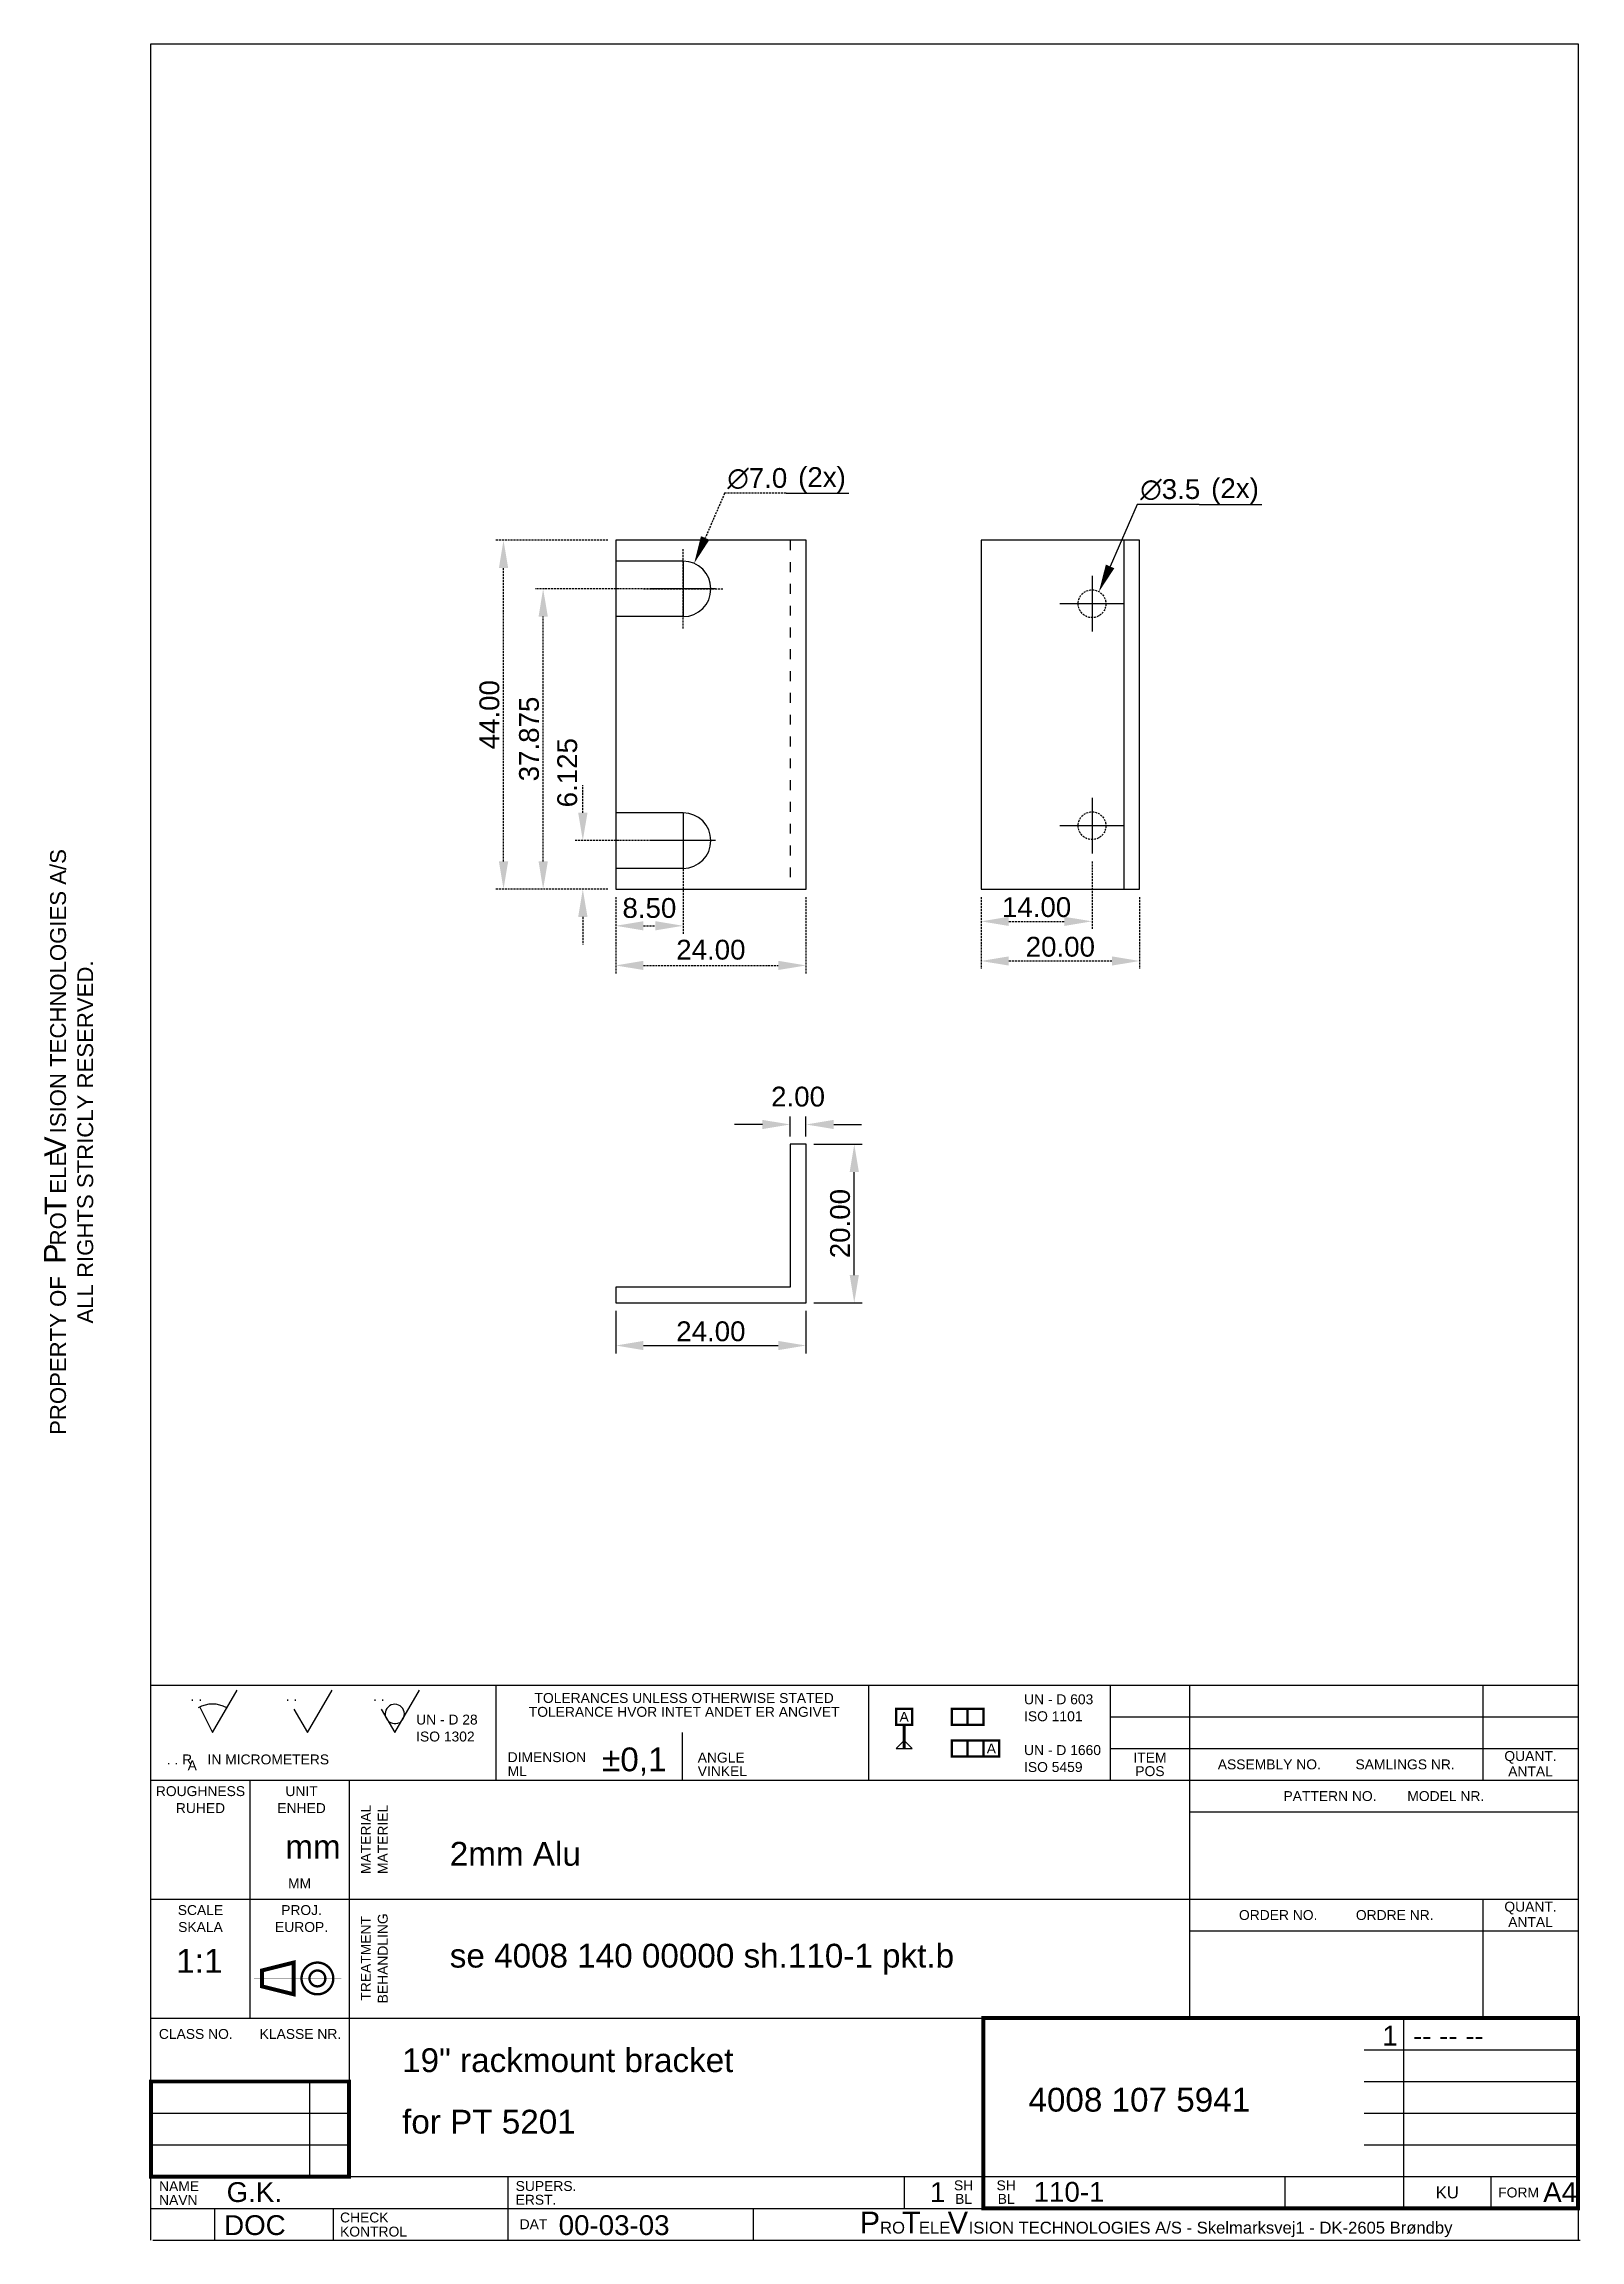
# Model space of a CAD drawing. Extents: x 7 to 200, y 10 to 287.
import ezdxf
from ezdxf.enums import TextEntityAlignment as Align

# ---------------------------------------------------------------- set-up
doc = ezdxf.new("R2010")
doc.units = 0
doc.header["$MEASUREMENT"] = 0
for name, pattern in [('CENTER', [2, 1.25, -0.25, 0.25, -0.25]), ('HIDDEN', [0.375, 0.25, -0.125]), ('HIDDENX3', [2.75, 1.25, -1.5])]:
    doc.linetypes.add(name, pattern=pattern)
doc.layers.get('DEFPOINTS').update_dxf_attribs({"linetype": 'CONTINUOUS'})
for name, color, linetype in [('110-1', 10, 'CONTINUOUS'), ('110-1MEK', 3, 'CONTINUOUS'), ('110-2D', 1, 'CONTINUOUS')]:
    doc.layers.add(name, color=color, linetype=linetype)
doc.styles.get("Standard").update_dxf_attribs({"font": ''})
doc.styles.add('TXT', font='')
doc.styles.add('UV', font='')
doc.styles.get('Standard').set_extended_font_data('Arial')
doc.styles.get('TXT').set_extended_font_data('Arial')
doc.styles.get('UV').set_extended_font_data('Arial')
doc.dimstyles.get("Standard").update_dxf_attribs({"dimtxt": 2.5, "dimasz": 3.5, "dimexe": 1, "dimexo": 1, "dimgap": 0.5, "dimtad": 1, "dimdec": 3, "dimzin": 0, "dimdsep": 46, "dimtxsty": 'Standard', "dimcen": -5, "dimadec": 0, "dimazin": 0, "dimtfac": 1, "dimtdec": 3, "dimtofl": 0, "dimtmove": 2, "dimatfit": 3, "dimfxl": 0, "dimtolj": 1, "dimtzin": 0, "dimarcsym": 0})
doc.dimstyles.new('Standard$3', dxfattribs={"dimtxt": 2.5, "dimasz": 3.5, "dimexe": 1, "dimexo": 1, "dimgap": 0.5, "dimtad": 1, "dimtih": 1, "dimtoh": 1, "dimdec": 1, "dimzin": 0, "dimdsep": 46, "dimtxsty": 'Standard', "dimcen": -5, "dimadec": 0, "dimazin": 0, "dimtm": 1e-09, "dimtfac": 1, "dimtdec": 1, "dimtofl": 0, "dimtmove": 1, "dimatfit": 3, "dimfxl": 0, "dimtolj": 2, "dimtzin": 0, "dimarcsym": 0})

# ---------------------------------------------------------------- blocks, each defined once
blk = doc.blocks.new('*D0')
at = {"layer": '110-2D', "color": 0, "linetype": 'HIDDEN', "lineweight": -2}
for p, q in [((74.47, 190.02), (74.47, 193.52)), ((86.12, 186.52), (73.47, 186.52)), ((77.62, 180.39), (73.47, 180.39)), ((74.47, 176.89), (74.47, 173.39))]:
    blk.add_line(p, q, dxfattribs=at)
at = {"layer": '110-2D', "color": 0, "linetype": 'HIDDEN'}
for points in [[(73.89, 190.02), (75.06, 190.02), (74.47, 186.52)], [(73.89, 176.89), (75.06, 176.89), (74.47, 180.39)]]:
    blk.add_solid(points, dxfattribs=at)
at = {"layer": 'DEFPOINTS', "color": 0, "linetype": 'HIDDEN'}
for p in [(74.47, 186.52), (87.12, 186.52), (78.62, 180.39)]:
    blk.add_point(p, dxfattribs=at)
at = {"layer": '110-2D', "color": 0, "linetype": 'HIDDEN', "insert": (72.52, 195.08), "char_height": 2.5, "attachment_point": 5, "rotation": 90}
blk.add_mtext('\\A1;6.125', dxfattribs=at)
blk = doc.blocks.new('*D1')
at = {"layer": '110-2D', "color": 0, "linetype": 'HIDDEN', "lineweight": -2}
for p, q in [((86.12, 218.27), (68.47, 218.27)), ((69.47, 183.89), (69.47, 214.77)), ((77.62, 180.39), (68.47, 180.39))]:
    blk.add_line(p, q, dxfattribs=at)
at = {"layer": '110-2D', "color": 0, "linetype": 'HIDDEN'}
for points in [[(68.89, 214.77), (70.06, 214.77), (69.47, 218.27)], [(68.89, 183.89), (70.06, 183.89), (69.47, 180.39)]]:
    blk.add_solid(points, dxfattribs=at)
at = {"layer": 'DEFPOINTS', "color": 0, "linetype": 'HIDDEN'}
for p in [(69.47, 218.27), (87.12, 218.27), (78.62, 180.39)]:
    blk.add_point(p, dxfattribs=at)
at = {"layer": '110-2D', "color": 0, "linetype": 'HIDDEN', "insert": (67.7, 199.33), "char_height": 2.5, "attachment_point": 5, "rotation": 90}
blk.add_mtext('\\A1;37.875', dxfattribs=at)
blk = doc.blocks.new('*D2')
at = {"layer": '110-2D', "color": 0, "linetype": 'HIDDEN', "lineweight": -2}
for p, q in [((77.62, 224.39), (63.47, 224.39)), ((64.47, 183.89), (64.47, 220.89)), ((77.62, 180.39), (63.47, 180.39))]:
    blk.add_line(p, q, dxfattribs=at)
at = {"layer": '110-2D', "color": 0, "linetype": 'HIDDEN'}
for points in [[(63.89, 220.89), (65.06, 220.89), (64.47, 224.39)], [(63.89, 183.89), (65.06, 183.89), (64.47, 180.39)]]:
    blk.add_solid(points, dxfattribs=at)
at = {"layer": 'DEFPOINTS', "color": 0, "linetype": 'HIDDEN'}
for p in [(64.47, 224.39), (78.62, 224.39), (78.62, 180.39)]:
    blk.add_point(p, dxfattribs=at)
at = {"layer": '110-2D', "color": 0, "linetype": 'HIDDEN', "insert": (62.7, 202.39), "char_height": 2.5, "attachment_point": 5, "rotation": 90}
blk.add_mtext('\\A1;44.00', dxfattribs=at)
blk = doc.blocks.new('*D3')
at = {"layer": '110-2D', "color": 0, "linetype": 'HIDDEN', "lineweight": -2}
for p, q in [((87.12, 185.52), (87.12, 174.77)), ((78.62, 179.39), (78.62, 174.77)), ((82.12, 175.77), (83.62, 175.77))]:
    blk.add_line(p, q, dxfattribs=at)
at = {"layer": '110-2D', "color": 0, "linetype": 'HIDDEN'}
for points in [[(82.12, 176.35), (82.12, 175.19), (78.62, 175.77)], [(83.62, 176.35), (83.62, 175.19), (87.12, 175.77)]]:
    blk.add_solid(points, dxfattribs=at)
at = {"layer": 'DEFPOINTS', "color": 0, "linetype": 'HIDDEN'}
for p in [(87.12, 186.52), (78.62, 180.39), (87.12, 175.77)]:
    blk.add_point(p, dxfattribs=at)
at = {"layer": '110-2D', "color": 0, "linetype": 'HIDDEN', "insert": (82.87, 178), "char_height": 2.5, "attachment_point": 5}
blk.add_mtext('\\A1;8.50', dxfattribs=at)
blk = doc.blocks.new('*D4')
at = {"layer": '110-2D', "color": 0, "linetype": 'HIDDEN', "lineweight": -2}
for p, q in [((78.62, 179.39), (78.62, 169.77)), ((102.62, 179.39), (102.62, 169.77)), ((82.12, 170.77), (99.12, 170.77))]:
    blk.add_line(p, q, dxfattribs=at)
at = {"layer": '110-2D', "color": 0, "linetype": 'HIDDEN'}
for points in [[(82.12, 171.35), (82.12, 170.19), (78.62, 170.77)], [(99.12, 171.35), (99.12, 170.19), (102.62, 170.77)]]:
    blk.add_solid(points, dxfattribs=at)
at = {"layer": 'DEFPOINTS', "color": 0, "linetype": 'HIDDEN'}
for p in [(78.62, 180.39), (102.62, 180.39), (102.62, 170.77)]:
    blk.add_point(p, dxfattribs=at)
at = {"layer": '110-2D', "color": 0, "linetype": 'HIDDEN', "insert": (90.62, 172.74), "char_height": 2.5, "attachment_point": 5}
blk.add_mtext('\\A1;24.00', dxfattribs=at)
blk = doc.blocks.new('*D5')
at = {"layer": '110-2D', "color": 0, "linetype": 'HIDDEN', "lineweight": -2}
for p, q in [((138.7, 183.89), (138.7, 175.33)), ((124.7, 179.39), (124.7, 175.33)), ((128.2, 176.33), (135.2, 176.33))]:
    blk.add_line(p, q, dxfattribs=at)
at = {"layer": '110-2D', "color": 0, "linetype": 'HIDDEN'}
for points in [[(128.2, 176.91), (128.2, 175.75), (124.7, 176.33)], [(135.2, 176.91), (135.2, 175.75), (138.7, 176.33)]]:
    blk.add_solid(points, dxfattribs=at)
at = {"layer": 'DEFPOINTS', "color": 0, "linetype": 'HIDDEN'}
for p in [(138.7, 184.89), (124.7, 180.39), (138.7, 176.33)]:
    blk.add_point(p, dxfattribs=at)
at = {"layer": '110-2D', "color": 0, "linetype": 'HIDDEN', "insert": (131.7, 178.11), "char_height": 2.5, "attachment_point": 5}
blk.add_mtext('\\A1;14.00', dxfattribs=at)
blk = doc.blocks.new('*D6')
at = {"layer": '110-2D', "color": 0, "linetype": 'HIDDEN', "lineweight": -2}
for p, q in [((124.7, 179.39), (124.7, 170.33)), ((144.7, 179.39), (144.7, 170.33)), ((128.2, 171.33), (141.2, 171.33))]:
    blk.add_line(p, q, dxfattribs=at)
at = {"layer": '110-2D', "color": 0, "linetype": 'HIDDEN'}
for points in [[(128.2, 171.91), (128.2, 170.75), (124.7, 171.33)], [(141.2, 171.91), (141.2, 170.75), (144.7, 171.33)]]:
    blk.add_solid(points, dxfattribs=at)
at = {"layer": 'DEFPOINTS', "color": 0, "linetype": 'HIDDEN'}
for p in [(124.7, 180.39), (144.7, 180.39), (144.7, 171.33)]:
    blk.add_point(p, dxfattribs=at)
at = {"layer": '110-2D', "color": 0, "linetype": 'HIDDEN', "insert": (134.7, 173.11), "char_height": 2.5, "attachment_point": 5}
blk.add_mtext('\\A1;20.00', dxfattribs=at)
blk = doc.blocks.new('*D7')
at = {"layer": '110-2D', "color": 0, "linetype": 'HIDDEN', "lineweight": -2}
for p, q in [((92.35, 230.32), (89.91, 224.69)), ((100.11, 230.32), (92.35, 230.32)), ((87.12, 213.27), (87.12, 223.27)), ((82.12, 218.27), (92.12, 218.27))]:
    blk.add_line(p, q, dxfattribs=at)
at = {"layer": '110-2D', "color": 0, "linetype": 'HIDDEN'}
blk.add_solid([(89.37, 224.92), (90.44, 224.46), (88.51, 221.48)], dxfattribs=at)
at = {"layer": 'DEFPOINTS', "color": 0, "linetype": 'HIDDEN'}
for p in [(88.51, 221.48), (85.73, 215.05)]:
    blk.add_point(p, dxfattribs=at)
at = {"layer": '110-2D', "color": 0, "linetype": 'HIDDEN', "insert": (96.48, 232.17), "char_height": 2.5, "attachment_point": 5}
blk.add_mtext('\\A2;∅7.0', dxfattribs=at)
blk = doc.blocks.new('*D8')
at = {"layer": '110-2D', "color": 0, "lineweight": -2}
for p, q in [((144.41, 228.92), (140.97, 221.09)), ((152.2, 228.92), (144.41, 228.92))]:
    blk.add_line(p, q, dxfattribs=at)
at = {"layer": '110-2D', "color": 0}
blk.add_solid([(140.44, 221.33), (141.51, 220.86), (139.56, 217.89)], dxfattribs=at)
at = {"layer": 'DEFPOINTS', "color": 0}
for p in [(140.97, 221.09), (139.56, 217.89)]:
    blk.add_point(p, dxfattribs=at)
at = {"layer": '110-2D', "color": 0, "insert": (148.56, 230.77), "char_height": 2.5, "attachment_point": 5}
blk.add_mtext('\\A2;∅3.5', dxfattribs=at)
blk = doc.blocks.new('*D9')
at = {"layer": '110-2D', "color": 0, "lineweight": -2}
for p, q in [((78.62, 127.21), (78.62, 121.83)), ((102.62, 127.21), (102.62, 121.83)), ((82.12, 122.83), (99.12, 122.83))]:
    blk.add_line(p, q, dxfattribs=at)
at = {"layer": '110-2D', "color": 0}
for points in [[(82.12, 123.41), (82.12, 122.25), (78.62, 122.83)], [(99.12, 123.41), (99.12, 122.25), (102.62, 122.83)]]:
    blk.add_solid(points, dxfattribs=at)
at = {"layer": 'DEFPOINTS', "color": 0}
for p in [(78.62, 128.21), (102.62, 128.21), (102.62, 122.83)]:
    blk.add_point(p, dxfattribs=at)
at = {"layer": '110-2D', "color": 0, "insert": (90.62, 124.61), "char_height": 2.5, "attachment_point": 5}
blk.add_mtext('\\A1;24.00', dxfattribs=at)
blk = doc.blocks.new('*D10')
at = {"layer": '110-2D', "color": 0, "lineweight": -2}
for p, q in [((103.62, 148.21), (109.71, 148.21)), ((108.71, 131.71), (108.71, 144.71)), ((103.62, 128.21), (109.71, 128.21))]:
    blk.add_line(p, q, dxfattribs=at)
at = {"layer": '110-2D', "color": 0}
for points in [[(108.13, 144.71), (109.29, 144.71), (108.71, 148.21)], [(108.13, 131.71), (109.29, 131.71), (108.71, 128.21)]]:
    blk.add_solid(points, dxfattribs=at)
at = {"layer": 'DEFPOINTS', "color": 0}
for p in [(102.62, 148.21), (108.71, 148.21), (102.62, 128.21)]:
    blk.add_point(p, dxfattribs=at)
at = {"layer": '110-2D', "color": 0, "insert": (106.93, 138.21), "char_height": 2.5, "attachment_point": 5, "rotation": 90}
blk.add_mtext('\\A1;20.00', dxfattribs=at)
blk = doc.blocks.new('*D11')
at = {"layer": '110-2D', "color": 0, "lineweight": -2}
for p, q in [((97.12, 150.71), (93.62, 150.71)), ((100.62, 149.21), (100.62, 151.71)), ((102.62, 149.21), (102.62, 151.71)), ((106.12, 150.71), (109.62, 150.71))]:
    blk.add_line(p, q, dxfattribs=at)
at = {"layer": '110-2D', "color": 0}
for points in [[(97.12, 151.29), (97.12, 150.13), (100.62, 150.71)], [(106.12, 151.29), (106.12, 150.13), (102.62, 150.71)]]:
    blk.add_solid(points, dxfattribs=at)
at = {"layer": 'DEFPOINTS', "color": 0}
for p in [(102.62, 150.71), (100.62, 148.21), (102.62, 148.21)]:
    blk.add_point(p, dxfattribs=at)
at = {"layer": '110-2D', "color": 0, "insert": (101.62, 154.21), "char_height": 2.5, "attachment_point": 5}
blk.add_mtext('\\A1;2.00', dxfattribs=at)

msp = doc.modelspace()

# ---------------------------------------------------------------- linework, layer by layer
at = {"layer": '110-1'}
for p, q in [((45, 67), (45, 50)), ((65, 18), (65, 14)), ((43, 14), (43, 10))]:
    msp.add_line(p, q, dxfattribs=at)
for points in [[(20, 10), (20, 287), (200, 287), (200, 10)], [(20, 80), (200, 80)], [(26.1519, 77.2321), (27.75, 74), (30.8686, 79.3665)], [(38.0375, 76.9698), (39.75, 74), (42.8686, 79.3665)], [(49.0375, 76.9698), (50.75, 74), (53.8686, 79.3665)], [(63.5, 80), (63.5, 68)], [(110.5, 80), (110.5, 68)], [(141, 80), (141, 68)], [(151, 80), (151, 38)], [(188, 80), (188, 68)], [(141, 76), (200, 76)], [(87, 74), (87, 68)], [(141, 72), (200, 72)], [(20, 68), (200, 68)], [(32.5, 38), (32.5, 68)], [(45, 68), (45, 18)], [(151.0905, 64.0067), (200.0905, 64.0067)], [(20, 53), (200, 53)], [(188, 53), (188, 38)], [(151, 49), (200, 49)], [(20, 38), (200, 38)], [(178, 38), (178, 14)], [(173, 34), (200, 34)], [(40, 30), (40, 18)], [(173, 30), (200, 30)], [(20, 26), (45, 26)], [(173, 26), (200, 26)], [(20, 22), (45, 22)], [(173, 22), (200, 22)], [(20, 18), (200, 18)], [(65, 18), (65, 10)], [(115, 18), (115, 14)], [(125, 18), (125, 14)], [(163, 18), (163, 14)], [(20, 14), (200, 14)], [(28, 14), (28, 10)], [(43, 14), (43, 10)], [(96, 10), (96, 14)], [(20.2506, 10), (200.2506, 10)]]:
    msp.add_lwpolyline(points, dxfattribs=at)
for points, const_width in [([(114, 77), (116, 77), (116, 75), (114, 75)], 0.3), ([(121, 75), (123, 75), (123, 77), (121, 77)], 0.3), ([(123, 75), (125, 75), (125, 77), (123, 77)], 0.3), ([(121, 71), (123, 71), (123, 73), (121, 73)], 0.3), ([(123, 71), (125, 71), (125, 73), (123, 73)], 0.3), ([(125, 73), (127, 73), (127, 71), (125, 71)], 0.3), ([(125, 14), (200, 14), (200, 38), (125, 38)], 0.5)]:
    msp.add_lwpolyline(points, close=True, dxfattribs=dict(at, const_width=const_width))
for points, const_width in [([(115, 75), (115, 72)], 0.4), ([(34, 42), (38, 41), (38, 45), (34, 44), (34, 42)], 0.5), ([(20, 18), (45, 18), (45, 30), (20, 30), (20, 18)], 0.5)]:
    msp.add_lwpolyline(points, dxfattribs=dict(at, const_width=const_width))
msp.add_lwpolyline([(114, 72), (116, 72), (115, 73)], close=True, dxfattribs=at)
at = {"layer": '110-1', "color": 13, "const_width": 0.3}
for points in [[(39, 43, 1), (43, 43, 1)], [(40, 43, 1), (42, 43, 1)]]:
    msp.add_lwpolyline(points, format="xyb", close=True, dxfattribs=at)
at = {"layer": '110-1', "color": 2, "linetype": 'CENTER', "const_width": 0.02}
for points in [[(41, 46), (41, 40)], [(33, 43), (44, 43)]]:
    msp.add_lwpolyline(points, dxfattribs=at)
at = {"layer": '110-1', "color": 7}
msp.add_lwpolyline([(189, 18), (189, 14)], dxfattribs=at)
at = {"layer": '110-1'}
for centre, radius, start, end in [((27.75, 74), 3.6056, 59.838245, 119.838245), ((50.7603, 76.3586), 1.2148, 306.484773, 299.24767)]:
    msp.add_arc(centre, radius, start, end, dxfattribs=at)
at = {"layer": '110-1MEK'}
for points in [[(78.6223, 180.39), (102.6223, 180.39), (102.6223, 224.39), (78.6223, 224.39)], [(124.7003, 180.39), (144.7003, 180.39), (144.7003, 224.39), (124.7003, 224.39)]]:
    msp.add_lwpolyline(points, close=True, dxfattribs=at)
at = {"layer": '110-1MEK', "linetype": 'HIDDENX3'}
msp.add_lwpolyline([(100.6223, 224.39), (100.6223, 180.39)], dxfattribs=at)
at = {"layer": '110-1MEK'}
for points in [[(142.7003, 224.39), (142.7003, 180.39)], [(87.1223, 221.765), (78.6223, 221.765)], [(87.1223, 214.765), (78.6223, 214.765)], [(87.1223, 190.015), (78.6223, 190.015)], [(87.1223, 183.015), (78.6223, 183.015)], [(100.6223, 128.2075), (102.6223, 128.2075), (102.6223, 148.2075), (100.6223, 148.2075), (100.6223, 130.2075), (78.6223, 130.2075), (78.6223, 128.2075), (102.6223, 128.2075), (102.6223, 130.2075)]]:
    msp.add_lwpolyline(points, dxfattribs=at)
at = {"layer": '110-1MEK', "linetype": 'HIDDEN'}
for centre in [(138.7003, 216.39), (138.7003, 188.39)]:
    msp.add_circle(centre, 1.75, dxfattribs=at)
at = {"layer": '110-1MEK'}
for centre in [(87.1223, 218.265), (87.1223, 186.515)]:
    msp.add_arc(centre, 3.5, 270, 90, dxfattribs=at)
at = {"layer": '110-2D'}
for p, q in [((100.1137, 230.3239), (108.0147, 230.3239)), ((152.204, 228.9234), (160.105, 228.9234))]:
    msp.add_line(p, q, dxfattribs=at)
for points in [[(87.1223, 221.765), (87.1223, 214.765)], [(138.7003, 219.89), (138.7003, 212.89)], [(91.188, 218.265), (83.0566, 218.265)], [(142.7661, 216.39), (134.6346, 216.39)], [(138.7003, 191.89), (138.7003, 184.89)], [(87.1223, 190.015), (87.1223, 183.015)], [(142.7661, 188.39), (134.6346, 188.39)], [(91.188, 186.515), (83.0566, 186.515)]]:
    msp.add_lwpolyline(points, dxfattribs=at)

# ---------------------------------------------------------------- texts
at = {"layer": '110-1', "style": 'UV'}
for s, height, p in [('PROPERTY OF     RO   ELE   ISION TECHNOLOGIES A/S', 2, (9.2857, 148.5)), ('ALL RIGHTS STRICLY RESERVED.', 2, (12.7143, 148.5)), ('V', 2.75, (9.3074, 147.9227)), ('T', 2.75, (9.3309, 140.4575)), ('P', 2.75, (9.2557, 134.4156))]:
    msp.add_text(s, height=height, rotation=90, dxfattribs=at).set_placement(p, align=Align.CENTER)
for p in [(25, 78), (37, 78), (48, 78)]:
    msp.add_text('. .', height=1.25, dxfattribs=at).set_placement(p)
at = {"layer": '110-1', "color": 7, "style": 'UV'}
for s, p in [('TOLERANCES UNLESS OTHERWISE STATED', (87.25, 77.7498)), ('TOLERANCE HVOR INTET ANDET ER ANGIVET', (87.25, 76.0002)), ('ROUGHNESS', (26.25, 66)), ('UNIT', (39, 66)), ('RUHED', (26.25, 63.8642)), ('ENHED', (39, 63.8642)), ('MM', (38.75, 54.374)), ('SCALE', (26.25, 51)), ('SKALA', (26.25, 48.8642)), ('EUROP.', (39, 48.8642)), ('PROJ.', (39, 51))]:
    msp.add_text(s, height=1.25, dxfattribs=at).set_placement(p, align=Align.CENTER)
for s, p in [('UN - D 603', (130.1222, 77.5837)), ('UN - D 28', (53.4515, 75.0241)), ('ISO 1101', (130.1222, 75.4479)), ('ISO 1302 ', (53.4515, 72.8883)), ('UN - D 1660', (130.1222, 71.1763)), ('. . R    IN MICROMETERS', (22, 70)), ('A', (24.6337, 69.2432)), ('DIMENSION', (64.9937, 70.288)), ('ML', (64.9937, 68.5223)), ('ANGLE', (88.9651, 70.232)), ('VINKEL', (88.9651, 68.5234)), ('ISO 5459', (130.1222, 69.0404)), ('NAME', (21.0281, 16.1755)), ('SUPERS.', (66, 16.1915)), ('NAVN', (21.0281, 14.4371)), ('ERST.', (66, 14.462)), ('CHECK', (43.8568, 12.224)), ('KONTROL', (43.8568, 10.4457))]:
    msp.add_text(s, height=1.25, dxfattribs=at).set_placement(p)
at = {"layer": '110-1', "style": 'UV'}
for s, height, p in [('A', 1.25, (115, 76)), ('A', 1.25, (126, 72)), ('P', 2.75, (110.6853, 12.2107)), ('RO   ELE    ISION TECHNOLOGIES A/S - Skelmarksvej1 - DK-2605 Brøndby', 1.5, (148.0573, 11.382)), ('T', 2.75, (115.9131, 12.2192)), ('V', 2.75, (121.7755, 12.1945))]:
    msp.add_text(s, height=height, dxfattribs=at).set_placement(p, align=Align.MIDDLE)
at = {"layer": '110-1', "color": 7, "style": 'UV'}
for s, height, p in [('ITEM', 1.25, (146, 70.8543)), ('POS', 1.25, (146, 69.1457)), ('ASSEMBLY NO.         SAMLINGS NR.', 1.25, (169.5, 70)), ('QUANT.', 1.25, (194, 70.8905)), ('ANTAL', 1.25, (194, 69.1145)), ('PATTERN NO.        MODEL NR.', 1.25, (175.5, 66.0049)), ('QUANT.', 1.25, (194, 51.8943)), ('ORDER NO.          ORDRE NR.', 1.25, (169.5, 51)), ('ANTAL', 1.25, (194, 50.1107)), ('CLASS NO.       KLASSE NR.', 1.25, (32.5, 36)), ('SH', 1.25, (122.4953, 16.905)), ('SH', 1.25, (127.8685, 16.905)), ('KU', 1.5, (183.5, 16)), ('FORM', 1.25, (192.5, 16)), ('BL', 1.25, (122.4953, 15.1887)), ('BL', 1.25, (127.8685, 15.1887)), ('DAT', 1.25, (68.2508, 12))]:
    msp.add_text(s, height=height, dxfattribs=at).set_placement(p, align=Align.MIDDLE)
for s, p in [('MATERIAL', (47.1055, 60.5341)), ('MATERIEL', (49.2413, 60.5341)), ('TREATMENT', (47.1055, 45.5341)), ('BEHANDLING', (49.2413, 45.5341))]:
    msp.add_text(s, height=1.25, rotation=90, dxfattribs=at).set_placement(p, align=Align.MIDDLE)
at = {"layer": '110-1', "color": 10, "style": 'TXT'}
for s, p in [('1  -- -- --', (175.2974, 34.5253)), ('1', (118.2474, 14.8002)), ('110-1', (131.3335, 14.8325)), ('A4', (195.6007, 14.8002)), ('DOC', (29.2356, 10.6357)), ('00-03-03', (71.428, 10.6357))]:
    msp.add_text(s, height=2.5, dxfattribs=at).set_placement(p)
at = {"layer": '110-1', "color": 14, "style": 'TXT'}
msp.add_text('G.K.', height=2.5, dxfattribs=at).set_placement((29.5528, 14.8002))
at = {"layer": '110-2D', "style": 'TXT'}
for s, p in [('±0,1', (76.9047, 69.1291)), ('mm', (36.949, 58.1121)), ('2mm Alu', (57.6931, 57.2208)), ('se 4008 140 00000 sh.110-1 pkt.b', (57.6931, 44.3725)), ('1:1', (23.1975, 43.7177)), ('19" rackmount bracket ', (51.6827, 31.1889)), ('4008 107 5941', (130.6748, 26.2041)), ('for PT 5201', (51.6827, 23.4348))]:
    msp.add_text(s, height=3, dxfattribs=at).set_placement(p)
at = {"layer": '110-2D', "insert": (101.6325, 233.614), "char_height": 2.5, "width": 6.495, "attachment_point": 1}
msp.add_mtext('(2x)', dxfattribs=at)
at = {"layer": '110-2D', "linetype": 'HIDDEN', "insert": (153.7228, 232.2136), "char_height": 2.5, "width": 6.495, "attachment_point": 1}
msp.add_mtext('(2x)', dxfattribs=at)

# ---------------------------------------------------------------- dimensions: what is measured, and where the dimension line sits
at = {"layer": '110-2D', "linetype": 'HIDDEN'}
dim = msp.add_diameter_dim_2p(p1=(85.73, 215.0539), p2=(88.5146, 221.4762), dimstyle='Standard$3', dxfattribs=at)
dim.commit()
dim.dimension.update_dxf_attribs({"geometry": '*D7', "text_midpoint": (92.3508, 230.3239), "dimtype": 163})
at = {"layer": '110-2D'}
dim = msp.add_diameter_dim_2p(p1=(140.9712, 221.0933), p2=(139.5625, 217.8893), dimstyle='Standard$3', override={"dimcen": -5, "dimsd1": 0, "dimsd2": 0, "dimtofl": 1, "dimtmove": 0, "dimlwd": 65534}, dxfattribs=at)
dim.commit()
dim.dimension.update_dxf_attribs({"geometry": '*D8', "text_midpoint": (148.5589, 228.9234), "dimtype": 163})
at = {"layer": '110-2D', "linetype": 'HIDDEN'}
dim = msp.add_linear_dim(base=(64.4749, 224.39), p1=(78.6223, 180.39), p2=(78.6223, 224.39), angle=90, dimstyle='Standard', override={"dimdec": 2}, dxfattribs=at)
dim.commit()
dim.dimension.update_dxf_attribs({"geometry": '*D2', "text_midpoint": (62.6985, 202.39)})
dim = msp.add_linear_dim(base=(69.4749, 218.265), p1=(78.6223, 180.39), p2=(87.1223, 218.265), angle=90, dimstyle='Standard', dxfattribs=at)
dim.commit()
dim.dimension.update_dxf_attribs({"geometry": '*D1', "text_midpoint": (67.6976, 199.3275)})
dim = msp.add_linear_dim(base=(74.4749, 186.515), p1=(78.6223, 180.39), p2=(87.1223, 186.515), angle=90, dimstyle='Standard', override={"dimtad": 1, "dimjust": 0, "dimtih": 0, "dimtoh": 0}, dxfattribs=at)
dim.commit()
dim.dimension.update_dxf_attribs({"geometry": '*D0', "text_midpoint": (72.5195, 195.082), "dimtype": 160})
for base, p2, text, override, picture, middle in [((87.1223, 175.7689), (87.1223, 186.515), '8.50', {"dimtad": 0, "dimjust": 0, "dimtoh": 0}, '*D3', (82.8723, 177.9974)), ((102.6223, 170.7689), (102.6223, 180.39), '24.00', {"dimdec": 2}, '*D4', (90.6223, 172.7404))]:
    dim = msp.add_linear_dim(base=base, p1=(78.6223, 180.39), p2=p2, text=text, dimstyle='Standard', override=override, dxfattribs=at)
    dim.commit()
    dim.dimension.update_dxf_attribs({"geometry": picture, "text_midpoint": middle, "dimtype": 160})
for base, p2, picture, middle in [((138.7003, 176.3294), (138.7003, 184.89), '*D5', (131.7003, 178.1058)), ((144.7003, 171.3294), (144.7003, 180.39), '*D6', (134.7003, 173.1058))]:
    dim = msp.add_linear_dim(base=base, p1=(124.7003, 180.39), p2=p2, dimstyle='Standard', override={"dimdec": 2}, dxfattribs=at)
    dim.commit()
    dim.dimension.update_dxf_attribs({"geometry": picture, "text_midpoint": middle})
at = {"layer": '110-2D'}
for base, p1, p2, picture, middle in [((102.6223, 150.7094), (100.6223, 148.2075), (102.6223, 148.2075), '*D11', (101.6223, 154.2094)), ((102.6223, 122.83), (78.6223, 128.2075), (102.6223, 128.2075), '*D9', (90.6223, 124.6065))]:
    dim = msp.add_linear_dim(base=base, p1=p1, p2=p2, dimstyle='Standard', override={"dimdec": 2}, dxfattribs=at)
    dim.commit()
    dim.dimension.update_dxf_attribs({"geometry": picture, "text_midpoint": middle})
dim = msp.add_linear_dim(base=(108.7096, 148.2075), p1=(102.6223, 128.2075), p2=(102.6223, 148.2075), angle=90, dimstyle='Standard', override={"dimdec": 2}, dxfattribs=at)
dim.commit()
dim.dimension.update_dxf_attribs({"geometry": '*D10', "text_midpoint": (106.9332, 138.2075)})

doc.saveas('drawing.dxf')
